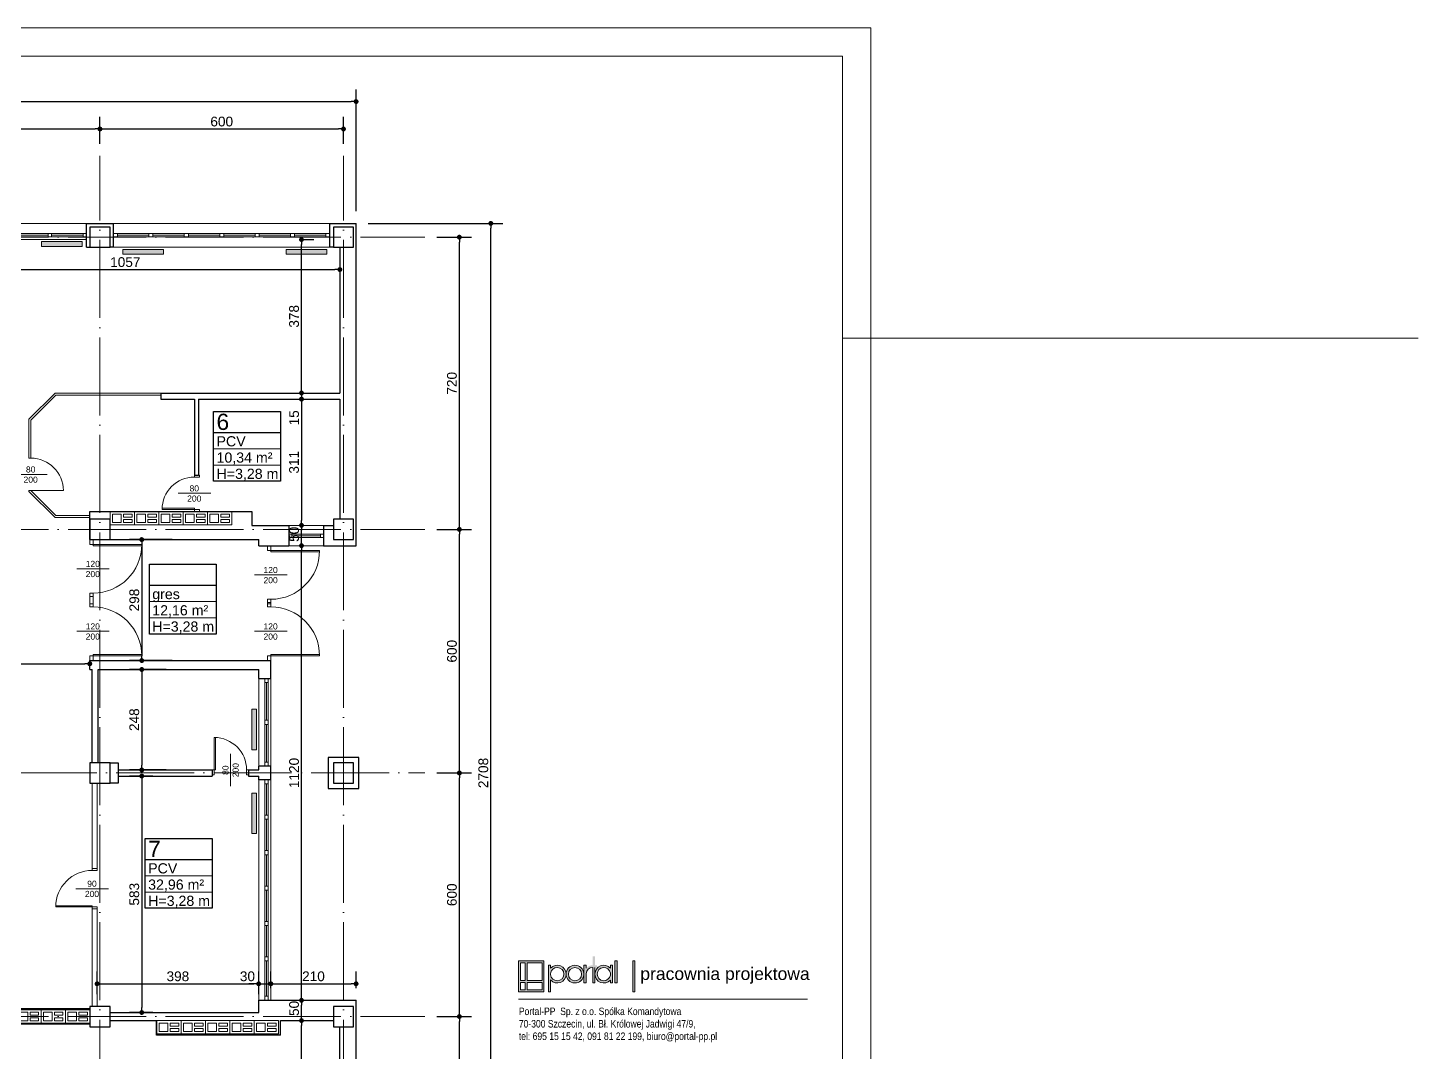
# Model space of a CAD drawing. Header units: millimetres. Extents: x 54 to 8480, y -22812 to 17434.
# Drawn here: x 4935 to 8360, y -12149 to -9626 of the extents above; entities that cross this region are included whole.
import ezdxf

# ---------------------------------------------------------------- set-up
doc = ezdxf.new("R2010")
doc.units = ezdxf.units.MM
doc.linetypes.add('ACAD_ISO04W100', pattern=[30, 24, -3, 0, -3])
doc.layers.add('grzejniki', color=104, linetype='Continuous')
doc.layers.add('TABELKI PO UWAGACH', color=5, linetype='Continuous')
for name, color, linetype, lineweight in [('osie', 132, 'ACAD_ISO04W100', 0), ('PLATFORMA', 7, 'Continuous', 0), ('STOLARKA', 97, 'Continuous', 0), ('tabelki', 151, 'Continuous', 0), ('wymiary', 150, 'Continuous', 0)]:
    doc.layers.add(name, color=color, linetype=linetype, lineweight=lineweight)
doc.styles.add('arial narrow', font='ARIALN.TTF', dxfattribs={"height": 15})
doc.styles.get("Standard").update_dxf_attribs({"font": 'arial.ttf'})
doc.dimstyles.new('ISO-25', dxfattribs={"dimtxt": 24, "dimasz": 12, "dimexe": 30, "dimexo": 30, "dimgap": 6, "dimtad": 1, "dimdec": 0, "dimtxsty": 'Standard', "dimblk": 'DOT', "dimcen": 2.5, "dimadec": 0, "dimazin": 0, "dimtfac": 1, "dimtdec": 0, "dimtmove": 0, "dimatfit": 3, "dimldrblk": 'DOT', "dimfxl": 1, "dimarcsym": 0})

# ---------------------------------------------------------------- blocks, each defined once
blk = doc.blocks.new('A$C13771EA7')
at = {"color": 132, "linetype": 'ACAD_ISO04W100', "lineweight": 0, "ltscale": 8}
for p, q in [((3511, -2874), (3511, 166)), ((4111, -2874), (4111, 166)), ((-169, -34), (4311, -34)), ((-169, -754), (4311, -754)), ((3311, -1354), (4311, -1354)), ((-169, -1954), (4311, -1954))]:
    blk.add_line(p, q, dxfattribs=at)
blk = doc.blocks.new('A$C662874F4')
at = {"layer": 'STOLARKA', "lineweight": 0}
for p, q in [((8.5, 9), (541.5, 9)), ((18.5, -20), (95.6668, -20)), ((105.6668, -20), (182.8334, -20)), ((192.8334, -20), (270, -20)), ((280, -20), (357.1666, -20)), ((367.1666, -20), (444.3332, -20)), ((454.3332, -20), (531.5, -20)), ((8.5, -50), (541.5, -50))]:
    blk.add_line(p, q, dxfattribs=at)
for points in [[(8.5, -24), (541.5, -24), (541.5, -16), (8.5, -16)], [(8.5, -24), (18.5, -24), (18.5, -16), (8.5, -16)], [(95.6668, -24), (105.6668, -24), (105.6668, -16), (95.6668, -16)], [(182.8334, -24), (192.8334, -24), (192.8334, -16), (182.8334, -16)], [(270, -24), (280, -24), (280, -16), (270, -16)], [(367.1666, -24), (357.1666, -24), (357.1666, -16), (367.1666, -16)], [(454.3332, -24), (444.3332, -24), (444.3332, -16), (454.3332, -16)], [(531.5, -24), (541.5, -24), (541.5, -16), (531.5, -16)]]:
    blk.add_lwpolyline(points, close=True, dxfattribs=at)
blk = doc.blocks.new('A$C2E9546C1')
at = {"layer": 'STOLARKA', "color": 7, "lineweight": 0}
for p, q in [((0, 0), (180, 0)), ((8, -29), (86, -29)), ((94, -29), (172, -29)), ((0, -40), (180, -40))]:
    blk.add_line(p, q, dxfattribs=at)
for points in [[(0, -33), (180, -33), (180, -25), (0, -25)], [(0, -33), (8, -33), (8, -25), (0, -25)], [(86, -33), (94, -33), (94, -25), (86, -25)], [(180, -33), (172, -33), (172, -25), (180, -25)]]:
    blk.add_lwpolyline(points, close=True, dxfattribs=at)
blk = doc.blocks.new('A$C20DA20AD')
at = {"layer": 'STOLARKA', "lineweight": 0}
blk.add_line((45, -40), (45, 40), dxfattribs=at)
for points in [[(5, 0), (8, 0), (8, 80), (5, 80)], [(0, -12), (5, -12), (5, 0), (0, 0)], [(85, -12), (90, -12), (90, 0), (85, 0)]]:
    blk.add_lwpolyline(points, close=True, dxfattribs=at)
blk.add_arc((5, 0), 80, 0, 90, dxfattribs=at)
at = {"layer": 'STOLARKA', "lineweight": 0, "insert": (25.4, -37.7), "char_height": 15, "width": 74.399, "attachment_point": 1, "rotation": 90}
blk.add_mtext('\\pxqc;80\\P200', dxfattribs=at)
blk = doc.blocks.new('A$C1D836454')
at = {"color": 82, "lineweight": 0}
for points in [[(0, -16.5), (60, -16.5), (60, 16.5), (0, 16.5)], [(6, -10.5), (27, -10.5), (27, 10.5), (6, 10.5)], [(33, 3), (54, 3), (54, 10.5), (33, 10.5)], [(33, -3), (54, -3), (54, -10.5), (33, -10.5)]]:
    blk.add_lwpolyline(points, close=True, dxfattribs=at)
blk = doc.blocks.new('_Dot')
at = {"color": 0, "linetype": 'ByBlock', "lineweight": -2}
blk.add_line((-0.5, 0), (-1, 0), dxfattribs=at)
at = {"color": 0, "linetype": 'ByBlock', "lineweight": 0, "const_width": 0.5}
blk.add_lwpolyline([(-0.25, 0, 1), (0.25, 0, 1)], format="xyb", close=True, dxfattribs=at)
blk = doc.blocks.new('*D202')
at = {"layer": 'Defpoints', "color": 0, "linetype": 'Continuous', "lineweight": 0}
for p in [(5112.6, -9874.8), (4632.6, -9941.3), (5112.6, -9941.3)]:
    blk.add_point(p, dxfattribs=at)
at = {"layer": 'wymiary', "color": 0, "linetype": 'Continuous', "lineweight": -2}
for p, q in [((4632.6, -9911.3), (4632.6, -9844.8)), ((5112.6, -9911.3), (5112.6, -9844.8)), ((4644.6, -9874.8), (5100.6, -9874.8))]:
    blk.add_line(p, q, dxfattribs=at)
at = {"layer": 'wymiary', "color": 0, "linetype": 'Continuous', "lineweight": -2, "xscale": 12, "yscale": 12, "zscale": 12, "rotation": 180}
blk.add_blockref('_Dot', (4632.6, -9874.8), dxfattribs=at)
at = {"layer": 'wymiary', "color": 0, "linetype": 'Continuous', "lineweight": -2, "xscale": 12, "yscale": 12, "zscale": 12}
blk.add_blockref('_Dot', (5112.6, -9874.8), dxfattribs=at)
at = {"layer": 'wymiary', "color": 0, "linetype": 'Continuous', "lineweight": 0, "insert": (4872.6, -9856.6), "char_height": 24, "attachment_point": 5}
blk.add_mtext('480', dxfattribs=at)
blk = doc.blocks.new('*D203')
at = {"layer": 'Defpoints', "color": 0, "linetype": 'Continuous', "lineweight": 0}
for p in [(5712.6, -9874.8), (5112.6, -9941.3), (5712.6, -9941.3)]:
    blk.add_point(p, dxfattribs=at)
at = {"layer": 'wymiary', "color": 0, "linetype": 'Continuous', "lineweight": -2}
for p, q in [((5112.6, -9911.3), (5112.6, -9844.8)), ((5712.6, -9911.3), (5712.6, -9844.8)), ((5124.6, -9874.8), (5700.6, -9874.8))]:
    blk.add_line(p, q, dxfattribs=at)
at = {"layer": 'wymiary', "color": 0, "linetype": 'Continuous', "lineweight": -2, "xscale": 12, "yscale": 12, "zscale": 12, "rotation": 180}
blk.add_blockref('_Dot', (5112.6, -9874.8), dxfattribs=at)
at = {"layer": 'wymiary', "color": 0, "linetype": 'Continuous', "lineweight": -2, "xscale": 12, "yscale": 12, "zscale": 12}
blk.add_blockref('_Dot', (5712.6, -9874.8), dxfattribs=at)
at = {"layer": 'wymiary', "color": 0, "linetype": 'Continuous', "lineweight": 0, "insert": (5412.6, -9856.6), "char_height": 24, "attachment_point": 5}
blk.add_mtext('600', dxfattribs=at)
blk = doc.blocks.new('*D182')
at = {"layer": 'Defpoints', "color": 0, "linetype": 'Continuous', "lineweight": 0}
for p in [(5912.6, -12061.3), (5998, -12061.3), (5912.6, -12781.3)]:
    blk.add_point(p, dxfattribs=at)
at = {"layer": 'wymiary', "color": 0, "linetype": 'Continuous', "lineweight": -2}
for p, q in [((5942.6, -12061.3), (6028, -12061.3)), ((5998, -12769.3), (5998, -12073.3)), ((5942.6, -12781.3), (6028, -12781.3))]:
    blk.add_line(p, q, dxfattribs=at)
at = {"layer": 'wymiary', "color": 0, "linetype": 'Continuous', "lineweight": -2, "xscale": 12, "yscale": 12, "zscale": 12}
for p, rotation in [((5998, -12061.3), 90), ((5998, -12781.3), 270)]:
    blk.add_blockref('_Dot', p, dxfattribs=dict(at, rotation=rotation))
at = {"layer": 'wymiary', "color": 0, "linetype": 'Continuous', "lineweight": 0, "insert": (5979.7, -12421.3), "char_height": 24, "attachment_point": 5, "rotation": 90}
blk.add_mtext('720', dxfattribs=at)
blk = doc.blocks.new('*D183')
at = {"layer": 'Defpoints', "color": 0, "linetype": 'Continuous', "lineweight": 0}
for p in [(5912.6, -11461.3), (5998, -11461.3), (5912.6, -12061.3)]:
    blk.add_point(p, dxfattribs=at)
at = {"layer": 'wymiary', "color": 0, "linetype": 'Continuous', "lineweight": -2}
for p, q in [((5942.6, -11461.3), (6028, -11461.3)), ((5998, -12049.3), (5998, -11473.3)), ((5942.6, -12061.3), (6028, -12061.3))]:
    blk.add_line(p, q, dxfattribs=at)
at = {"layer": 'wymiary', "color": 0, "linetype": 'Continuous', "lineweight": -2, "xscale": 12, "yscale": 12, "zscale": 12}
for p, rotation in [((5998, -11461.3), 90), ((5998, -12061.3), 270)]:
    blk.add_blockref('_Dot', p, dxfattribs=dict(at, rotation=rotation))
at = {"layer": 'wymiary', "color": 0, "linetype": 'Continuous', "lineweight": 0, "insert": (5979.7, -11761.3), "char_height": 24, "attachment_point": 5, "rotation": 90}
blk.add_mtext('600', dxfattribs=at)
blk = doc.blocks.new('*D184')
at = {"layer": 'Defpoints', "color": 0, "linetype": 'Continuous', "lineweight": 0}
for p in [(5912.6, -10861.3), (5998, -10861.3), (5912.6, -11461.3)]:
    blk.add_point(p, dxfattribs=at)
at = {"layer": 'wymiary', "color": 0, "linetype": 'Continuous', "lineweight": -2}
for p, q in [((5942.6, -10861.3), (6028, -10861.3)), ((5998, -11449.3), (5998, -10873.3)), ((5942.6, -11461.3), (6028, -11461.3))]:
    blk.add_line(p, q, dxfattribs=at)
at = {"layer": 'wymiary', "color": 0, "linetype": 'Continuous', "lineweight": -2, "xscale": 12, "yscale": 12, "zscale": 12}
for p, rotation in [((5998, -10861.3), 90), ((5998, -11461.3), 270)]:
    blk.add_blockref('_Dot', p, dxfattribs=dict(at, rotation=rotation))
at = {"layer": 'wymiary', "color": 0, "linetype": 'Continuous', "lineweight": 0, "insert": (5979.7, -11161.3), "char_height": 24, "attachment_point": 5, "rotation": 90}
blk.add_mtext('600', dxfattribs=at)
blk = doc.blocks.new('*D185')
at = {"layer": 'Defpoints', "color": 0, "linetype": 'Continuous', "lineweight": 0}
for p in [(5912.6, -10141.3), (5998, -10141.3), (5912.6, -10861.3)]:
    blk.add_point(p, dxfattribs=at)
at = {"layer": 'wymiary', "color": 0, "linetype": 'Continuous', "lineweight": -2}
for p, q in [((5942.6, -10141.3), (6028, -10141.3)), ((5998, -10849.3), (5998, -10153.3)), ((5942.6, -10861.3), (6028, -10861.3))]:
    blk.add_line(p, q, dxfattribs=at)
at = {"layer": 'wymiary', "color": 0, "linetype": 'Continuous', "lineweight": -2, "xscale": 12, "yscale": 12, "zscale": 12}
for p, rotation in [((5998, -10141.3), 90), ((5998, -10861.3), 270)]:
    blk.add_blockref('_Dot', p, dxfattribs=dict(at, rotation=rotation))
at = {"layer": 'wymiary', "color": 0, "linetype": 'Continuous', "lineweight": 0, "insert": (5979.7, -10501.3), "char_height": 24, "attachment_point": 5, "rotation": 90}
blk.add_mtext('720', dxfattribs=at)
blk = doc.blocks.new('*D194')
at = {"layer": 'Defpoints', "color": 0, "linetype": 'Continuous', "lineweight": 0}
for p in [(5743.6, -10107.3), (6075.4, -10107.3), (5743.6, -12815.3)]:
    blk.add_point(p, dxfattribs=at)
at = {"layer": 'wymiary', "color": 0, "linetype": 'Continuous', "lineweight": -2}
for p, q in [((5773.6, -10107.3), (6105.4, -10107.3)), ((6075.4, -12803.3), (6075.4, -10119.3)), ((5773.6, -12815.3), (6105.4, -12815.3))]:
    blk.add_line(p, q, dxfattribs=at)
at = {"layer": 'wymiary', "color": 0, "linetype": 'Continuous', "lineweight": -2, "xscale": 12, "yscale": 12, "zscale": 12}
for p, rotation in [((6075.4, -10107.3), 90), ((6075.4, -12815.3), 270)]:
    blk.add_blockref('_Dot', p, dxfattribs=dict(at, rotation=rotation))
at = {"layer": 'wymiary', "color": 0, "linetype": 'Continuous', "lineweight": 0, "insert": (6057.1, -11461.3), "char_height": 24, "attachment_point": 5, "rotation": 90}
blk.add_mtext('2708', dxfattribs=at)
blk = doc.blocks.new('*D195')
at = {"layer": 'Defpoints', "color": 0, "linetype": 'Continuous', "lineweight": 0}
for p in [(5743.6, -9807.2), (1601.6, -10107.3), (5743.6, -10107.3)]:
    blk.add_point(p, dxfattribs=at)
at = {"layer": 'wymiary', "color": 0, "linetype": 'Continuous', "lineweight": -2}
for p, q in [((1601.6, -10077.3), (1601.6, -9777.2)), ((5743.6, -10077.3), (5743.6, -9777.2)), ((1613.6, -9807.2), (5731.6, -9807.2))]:
    blk.add_line(p, q, dxfattribs=at)
at = {"layer": 'wymiary', "color": 0, "linetype": 'Continuous', "lineweight": -2, "xscale": 12, "yscale": 12, "zscale": 12, "rotation": 180}
blk.add_blockref('_Dot', (1601.6, -9807.2), dxfattribs=at)
at = {"layer": 'wymiary', "color": 0, "linetype": 'Continuous', "lineweight": -2, "xscale": 12, "yscale": 12, "zscale": 12}
blk.add_blockref('_Dot', (5743.6, -9807.2), dxfattribs=at)
at = {"layer": 'wymiary', "color": 0, "linetype": 'Continuous', "lineweight": 0, "insert": (3672.6, -9789.1), "char_height": 24, "attachment_point": 5}
blk.add_mtext('4142', dxfattribs=at)
blk = doc.blocks.new('*D246')
at = {"layer": 'Defpoints', "color": 0, "linetype": 'Continuous', "lineweight": 0}
for p in [(5583.6, -12071.3), (5609.1, -12071.3), (5583.6, -12775.3)]:
    blk.add_point(p, dxfattribs=at)
at = {"layer": 'wymiary', "color": 0, "linetype": 'Continuous', "lineweight": -2}
for p, q in [((5609.1, -12763.3), (5609.1, -12083.3)), ((5613.6, -12071.3), (5639.1, -12071.3)), ((5613.6, -12775.3), (5639.1, -12775.3))]:
    blk.add_line(p, q, dxfattribs=at)
at = {"layer": 'wymiary', "color": 0, "linetype": 'Continuous', "lineweight": -2, "xscale": 12, "yscale": 12, "zscale": 12}
for p, rotation in [((5609.1, -12071.3), 90), ((5609.1, -12775.3), 270)]:
    blk.add_blockref('_Dot', p, dxfattribs=dict(at, rotation=rotation))
at = {"layer": 'wymiary', "color": 0, "linetype": 'Continuous', "lineweight": 0, "insert": (5590.9, -12423.3), "char_height": 24, "attachment_point": 5, "rotation": 90}
blk.add_mtext('704', dxfattribs=at)
blk = doc.blocks.new('*D245')
at = {"layer": 'Defpoints', "color": 0, "linetype": 'Continuous', "lineweight": 0}
for p in [(5609.1, -12021.3), (5609.1, -12021.3), (5583.6, -12071.3)]:
    blk.add_point(p, dxfattribs=at)
at = {"layer": 'wymiary', "color": 0, "linetype": 'Continuous', "lineweight": -2}
for p, q in [((5609.1, -12059.3), (5609.1, -12033.3)), ((5613.6, -12071.3), (5639.1, -12071.3))]:
    blk.add_line(p, q, dxfattribs=at)
at = {"layer": 'wymiary', "color": 0, "linetype": 'Continuous', "lineweight": -2, "xscale": 12, "yscale": 12, "zscale": 12}
for p, rotation in [((5609.1, -12021.3), 90), ((5609.1, -12071.3), 270)]:
    blk.add_blockref('_Dot', p, dxfattribs=dict(at, rotation=rotation))
at = {"layer": 'wymiary', "color": 0, "linetype": 'Continuous', "lineweight": 0, "insert": (5590.9, -12041.3), "char_height": 24, "attachment_point": 5, "rotation": 90}
blk.add_mtext('50', dxfattribs=at)
blk = doc.blocks.new('*D247')
at = {"layer": 'Defpoints', "color": 0, "linetype": 'Continuous', "lineweight": 0}
for p in [(5609.1, -10901.3), (5609.1, -10901.3), (5609.1, -12021.3)]:
    blk.add_point(p, dxfattribs=at)
at = {"layer": 'wymiary', "color": 0, "linetype": 'Continuous', "lineweight": -2}
blk.add_line((5609.1, -12009.3), (5609.1, -10913.3), dxfattribs=at)
at = {"layer": 'wymiary', "color": 0, "linetype": 'Continuous', "lineweight": -2, "xscale": 12, "yscale": 12, "zscale": 12}
for p, rotation in [((5609.1, -10901.3), 90), ((5609.1, -12021.3), 270)]:
    blk.add_blockref('_Dot', p, dxfattribs=dict(at, rotation=rotation))
at = {"layer": 'wymiary', "color": 0, "linetype": 'Continuous', "lineweight": 0, "insert": (5590.9, -11461.3), "char_height": 24, "attachment_point": 5, "rotation": 90}
blk.add_mtext('1120', dxfattribs=at)
blk = doc.blocks.new('*D248')
at = {"layer": 'Defpoints', "color": 0, "linetype": 'Continuous', "lineweight": 0}
for p in [(5609.1, -10851.3), (5609.1, -10851.3), (5609.1, -10901.3)]:
    blk.add_point(p, dxfattribs=at)
at = {"layer": 'wymiary', "color": 0, "linetype": 'Continuous', "lineweight": -2}
blk.add_line((5609.1, -10889.3), (5609.1, -10863.3), dxfattribs=at)
at = {"layer": 'wymiary', "color": 0, "linetype": 'Continuous', "lineweight": -2, "xscale": 12, "yscale": 12, "zscale": 12}
for p, rotation in [((5609.1, -10851.3), 90), ((5609.1, -10901.3), 270)]:
    blk.add_blockref('_Dot', p, dxfattribs=dict(at, rotation=rotation))
at = {"layer": 'wymiary', "color": 0, "linetype": 'Continuous', "lineweight": 0, "insert": (5590.9, -10873.3), "char_height": 24, "attachment_point": 5, "rotation": 90}
blk.add_mtext('50', dxfattribs=at)
blk = doc.blocks.new('*D249')
at = {"layer": 'Defpoints', "color": 0, "linetype": 'Continuous', "lineweight": 0}
for p in [(5583.6, -10147.3), (5609.1, -10147.3), (5609.1, -10525.3)]:
    blk.add_point(p, dxfattribs=at)
at = {"layer": 'wymiary', "color": 0, "linetype": 'Continuous', "lineweight": -2}
for p, q in [((5609.1, -10513.3), (5609.1, -10159.3)), ((5613.6, -10147.3), (5639.1, -10147.3))]:
    blk.add_line(p, q, dxfattribs=at)
at = {"layer": 'wymiary', "color": 0, "linetype": 'Continuous', "lineweight": -2, "xscale": 12, "yscale": 12, "zscale": 12}
for p, rotation in [((5609.1, -10147.3), 90), ((5609.1, -10525.3), 270)]:
    blk.add_blockref('_Dot', p, dxfattribs=dict(at, rotation=rotation))
at = {"layer": 'wymiary', "color": 0, "linetype": 'Continuous', "lineweight": 0, "insert": (5590.8, -10336.3), "char_height": 24, "attachment_point": 5, "rotation": 90}
blk.add_mtext('378', dxfattribs=at)
blk = doc.blocks.new('*D377')
at = {"layer": 'Defpoints', "color": 0, "linetype": 'Continuous', "lineweight": 30}
for p in [(5703.6, -10166.3), (4646.6, -10221.1), (5703.6, -10221.1)]:
    blk.add_point(p, dxfattribs=at)
at = {"layer": 'wymiary', "color": 0, "linetype": 'Continuous', "lineweight": -2}
for p, q in [((5703.6, -10196.3), (5703.6, -10251.1)), ((4658.6, -10221.1), (5691.6, -10221.1))]:
    blk.add_line(p, q, dxfattribs=at)
at = {"layer": 'wymiary', "color": 0, "linetype": 'Continuous', "lineweight": -2, "xscale": 12, "yscale": 12, "zscale": 12, "rotation": 180}
blk.add_blockref('_Dot', (4646.6, -10221.1), dxfattribs=at)
at = {"layer": 'wymiary', "color": 0, "linetype": 'Continuous', "lineweight": -2, "xscale": 12, "yscale": 12, "zscale": 12}
blk.add_blockref('_Dot', (5703.6, -10221.1), dxfattribs=at)
at = {"layer": 'wymiary', "color": 0, "linetype": 'Continuous', "lineweight": 0, "insert": (5175.1, -10202.9), "char_height": 24, "attachment_point": 5}
blk.add_mtext('1057', dxfattribs=at)
blk = doc.blocks.new('*D636')
at = {"layer": 'Defpoints', "color": 0, "linetype": 'Continuous', "lineweight": 0}
for p in [(4017.6, -11192.3), (5087.6, -11192.3), (5087.6, -11192.3)]:
    blk.add_point(p, dxfattribs=at)
at = {"layer": 'wymiary', "color": 0, "linetype": 'Continuous', "lineweight": -2}
blk.add_line((4029.6, -11192.3), (5075.6, -11192.3), dxfattribs=at)
at = {"layer": 'wymiary', "color": 0, "linetype": 'Continuous', "lineweight": -2, "xscale": 12, "yscale": 12, "zscale": 12, "rotation": 180}
blk.add_blockref('_Dot', (4017.6, -11192.3), dxfattribs=at)
at = {"layer": 'wymiary', "color": 0, "linetype": 'Continuous', "lineweight": -2, "xscale": 12, "yscale": 12, "zscale": 12}
blk.add_blockref('_Dot', (5087.6, -11192.3), dxfattribs=at)
at = {"layer": 'wymiary', "color": 0, "linetype": 'Continuous', "lineweight": 0, "insert": (4552.6, -11174), "char_height": 24, "attachment_point": 5}
blk.add_mtext('1070', dxfattribs=at)
blk = doc.blocks.new('*D637')
at = {"layer": 'Defpoints', "color": 0, "linetype": 'Continuous', "lineweight": 0}
for p in [(5503.6, -11980.6), (5105.6, -12036.3), (5503.6, -12036.3)]:
    blk.add_point(p, dxfattribs=at)
at = {"layer": 'wymiary', "color": 0, "linetype": 'Continuous', "lineweight": -2}
for p, q in [((5105.6, -12006.3), (5105.6, -11950.6)), ((5503.6, -12006.3), (5503.6, -11950.6)), ((5117.6, -11980.6), (5491.6, -11980.6))]:
    blk.add_line(p, q, dxfattribs=at)
at = {"layer": 'wymiary', "color": 0, "linetype": 'Continuous', "lineweight": -2, "xscale": 12, "yscale": 12, "zscale": 12, "rotation": 180}
blk.add_blockref('_Dot', (5105.6, -11980.6), dxfattribs=at)
at = {"layer": 'wymiary', "color": 0, "linetype": 'Continuous', "lineweight": -2, "xscale": 12, "yscale": 12, "zscale": 12}
blk.add_blockref('_Dot', (5503.6, -11980.6), dxfattribs=at)
at = {"layer": 'wymiary', "color": 0, "linetype": 'Continuous', "lineweight": 0, "insert": (5304.6, -11962.3), "char_height": 24, "attachment_point": 5}
blk.add_mtext('398', dxfattribs=at)
blk = doc.blocks.new('*D638')
at = {"layer": 'Defpoints', "color": 0, "linetype": 'Continuous', "lineweight": 0}
for p in [(5533.6, -11980.6), (5533.6, -12021.3), (5503.6, -12036.3)]:
    blk.add_point(p, dxfattribs=at)
at = {"layer": 'wymiary', "color": 0, "linetype": 'Continuous', "lineweight": -2}
for p, q in [((5503.6, -12006.3), (5503.6, -11950.6)), ((5533.6, -11991.3), (5533.6, -11950.6)), ((5491.6, -11980.6), (5479.6, -11980.6)), ((5503.6, -11980.6), (5533.6, -11980.6)), ((5545.6, -11980.6), (5557.6, -11980.6))]:
    blk.add_line(p, q, dxfattribs=at)
at = {"layer": 'wymiary', "color": 0, "linetype": 'Continuous', "lineweight": -2, "xscale": 12, "yscale": 12, "zscale": 12}
blk.add_blockref('_Dot', (5503.6, -11980.6), dxfattribs=at)
at = {"layer": 'wymiary', "color": 0, "linetype": 'Continuous', "lineweight": -2, "xscale": 12, "yscale": 12, "zscale": 12, "rotation": 180}
blk.add_blockref('_Dot', (5533.6, -11980.6), dxfattribs=at)
at = {"layer": 'wymiary', "color": 0, "linetype": 'Continuous', "lineweight": 0, "insert": (5475.9, -11962.3), "char_height": 24, "attachment_point": 5}
blk.add_mtext('30', dxfattribs=at)
blk = doc.blocks.new('*D639')
at = {"layer": 'Defpoints', "color": 0, "linetype": 'Continuous', "lineweight": 0}
for p in [(5743.6, -11980.6), (5533.6, -12021.3), (5743.6, -12021.3)]:
    blk.add_point(p, dxfattribs=at)
at = {"layer": 'wymiary', "color": 0, "linetype": 'Continuous', "lineweight": -2}
for p, q in [((5533.6, -11991.3), (5533.6, -11950.6)), ((5743.6, -11991.3), (5743.6, -11950.6)), ((5545.6, -11980.6), (5731.6, -11980.6))]:
    blk.add_line(p, q, dxfattribs=at)
at = {"layer": 'wymiary', "color": 0, "linetype": 'Continuous', "lineweight": -2, "xscale": 12, "yscale": 12, "zscale": 12, "rotation": 180}
blk.add_blockref('_Dot', (5533.6, -11980.6), dxfattribs=at)
at = {"layer": 'wymiary', "color": 0, "linetype": 'Continuous', "lineweight": -2, "xscale": 12, "yscale": 12, "zscale": 12}
blk.add_blockref('_Dot', (5743.6, -11980.6), dxfattribs=at)
at = {"layer": 'wymiary', "color": 0, "linetype": 'Continuous', "lineweight": 0, "insert": (5638.6, -11962.3), "char_height": 24, "attachment_point": 5}
blk.add_mtext('210', dxfattribs=at)
blk = doc.blocks.new('*D640')
at = {"layer": 'Defpoints', "color": 0, "linetype": 'Continuous', "lineweight": 0}
for p in [(5609.1, -10525.3), (5609.1, -10540.3), (5609.1, -10540.3)]:
    blk.add_point(p, dxfattribs=at)
at = {"layer": 'wymiary', "color": 0, "linetype": 'Continuous', "lineweight": -2}
for p, q in [((5609.1, -10513.3), (5609.1, -10501.3)), ((5609.1, -10525.3), (5609.1, -10540.3)), ((5609.1, -10552.3), (5609.1, -10608.6))]:
    blk.add_line(p, q, dxfattribs=at)
at = {"layer": 'wymiary', "color": 0, "linetype": 'Continuous', "lineweight": -2, "xscale": 12, "yscale": 12, "zscale": 12}
for p, rotation in [((5609.1, -10525.3), 270), ((5609.1, -10540.3), 90)]:
    blk.add_blockref('_Dot', p, dxfattribs=dict(at, rotation=rotation))
at = {"layer": 'wymiary', "color": 0, "linetype": 'Continuous', "lineweight": 0, "insert": (5590.9, -10586.4), "char_height": 24, "attachment_point": 5, "rotation": 90}
blk.add_mtext('15', dxfattribs=at)
blk = doc.blocks.new('*D641')
at = {"layer": 'Defpoints', "color": 0, "linetype": 'Continuous', "lineweight": 0}
for p in [(5609.1, -10540.3), (5609.1, -10851.3), (5609.1, -10851.3)]:
    blk.add_point(p, dxfattribs=at)
at = {"layer": 'wymiary', "color": 0, "linetype": 'Continuous', "lineweight": -2}
blk.add_line((5609.1, -10552.3), (5609.1, -10839.3), dxfattribs=at)
at = {"layer": 'wymiary', "color": 0, "linetype": 'Continuous', "lineweight": -2, "xscale": 12, "yscale": 12, "zscale": 12}
for p, rotation in [((5609.1, -10540.3), 90), ((5609.1, -10851.3), 270)]:
    blk.add_blockref('_Dot', p, dxfattribs=dict(at, rotation=rotation))
at = {"layer": 'wymiary', "color": 0, "linetype": 'Continuous', "lineweight": 0, "insert": (5590.8, -10695.8), "char_height": 24, "attachment_point": 5, "rotation": 90}
blk.add_mtext('311', dxfattribs=at)
blk = doc.blocks.new('A$C508466D2')
at = {"layer": 'grzejniki', "linetype": 'Continuous', "lineweight": 0}
blk.add_hatch(color=256, dxfattribs=at).paths.add_polyline_path([(-50, -12), (50, -12), (50, 0), (-50, 0)])
blk.add_lwpolyline([(-50, -12), (50, -12), (50, 0), (-50, 0)], close=True, dxfattribs=at)
blk = doc.blocks.new('*D791')
at = {"layer": 'Defpoints', "color": 0, "linetype": 'Continuous', "lineweight": 0}
for p in [(5320.6, -10886.3), (5215.6, -11184.3), (5320.6, -11184.3)]:
    blk.add_point(p, dxfattribs=at)
at = {"layer": 'wymiary', "color": 0, "linetype": 'Continuous', "lineweight": -2}
for p, q in [((5290.6, -10886.3), (5185.6, -10886.3)), ((5215.6, -10898.3), (5215.6, -11172.3)), ((5290.6, -11184.3), (5185.6, -11184.3))]:
    blk.add_line(p, q, dxfattribs=at)
at = {"layer": 'wymiary', "color": 0, "linetype": 'Continuous', "lineweight": -2, "xscale": 12, "yscale": 12, "zscale": 12}
for p, rotation in [((5215.6, -10886.3), 90), ((5215.6, -11184.3), 270)]:
    blk.add_blockref('_Dot', p, dxfattribs=dict(at, rotation=rotation))
at = {"layer": 'wymiary', "color": 0, "linetype": 'Continuous', "lineweight": 0, "insert": (5197.3, -11035.3), "char_height": 24, "attachment_point": 5, "rotation": 90}
blk.add_mtext('298', dxfattribs=at)
blk = doc.blocks.new('*D792')
at = {"layer": 'Defpoints', "color": 0, "linetype": 'Continuous', "lineweight": 0}
for p in [(5306.1, -11206.3), (5215.6, -11453.8), (5306.1, -11453.8)]:
    blk.add_point(p, dxfattribs=at)
at = {"layer": 'wymiary', "color": 0, "linetype": 'Continuous', "lineweight": -2}
for p, q in [((5276.1, -11206.3), (5185.6, -11206.3)), ((5215.6, -11218.3), (5215.6, -11441.8)), ((5276.1, -11453.8), (5185.6, -11453.8))]:
    blk.add_line(p, q, dxfattribs=at)
at = {"layer": 'wymiary', "color": 0, "linetype": 'Continuous', "lineweight": -2, "xscale": 12, "yscale": 12, "zscale": 12}
for p, rotation in [((5215.6, -11206.3), 90), ((5215.6, -11453.8), 270)]:
    blk.add_blockref('_Dot', p, dxfattribs=dict(at, rotation=rotation))
at = {"layer": 'wymiary', "color": 0, "linetype": 'Continuous', "lineweight": 0, "insert": (5197.3, -11330), "char_height": 24, "attachment_point": 5, "rotation": 90}
blk.add_mtext('248', dxfattribs=at)
blk = doc.blocks.new('*D793')
at = {"layer": 'Defpoints', "color": 0, "linetype": 'Continuous', "lineweight": 0}
for p in [(5273.2, -11468.8), (5215.6, -12051.3), (5273.2, -12051.3)]:
    blk.add_point(p, dxfattribs=at)
at = {"layer": 'wymiary', "color": 0, "linetype": 'Continuous', "lineweight": -2}
for p, q in [((5243.2, -11468.8), (5185.6, -11468.8)), ((5215.6, -11480.8), (5215.6, -12039.3)), ((5243.2, -12051.3), (5185.6, -12051.3))]:
    blk.add_line(p, q, dxfattribs=at)
at = {"layer": 'wymiary', "color": 0, "linetype": 'Continuous', "lineweight": -2, "xscale": 12, "yscale": 12, "zscale": 12}
for p, rotation in [((5215.6, -11468.8), 90), ((5215.6, -12051.3), 270)]:
    blk.add_blockref('_Dot', p, dxfattribs=dict(at, rotation=rotation))
at = {"layer": 'wymiary', "color": 0, "linetype": 'Continuous', "lineweight": 0, "insert": (5197.3, -11760), "char_height": 24, "attachment_point": 5, "rotation": 90}
blk.add_mtext('583', dxfattribs=at)

msp = doc.modelspace()

# ---------------------------------------------------------------- hatches: boundary and pattern name
at = {"layer": 'tabelki', "linetype": 'Continuous', "lineweight": 0}
h = msp.add_hatch(color=7, dxfattribs=at)
h.paths.add_polyline_path([(6206.4, -11924.1), (6143.7, -11924.1), (6143.7, -12000.4), (6206.4, -12000.4)])
h.paths.add_polyline_path([(6201.6, -11977.3), (6201.6, -11995.6), (6165.3, -11995.6), (6165.3, -11977.3)], flags=16)
h.paths.add_polyline_path([(6165.3, -11972.4), (6165.3, -11928.9), (6201.6, -11928.9), (6201.6, -11972.4)], flags=16)
h.paths.add_polyline_path([(6160.5, -11977.3), (6160.5, -11995.6), (6148.5, -11995.6), (6148.5, -11977.3)], flags=16)
h.paths.add_polyline_path([(6160.5, -11972.4), (6148.5, -11972.4), (6148.5, -11928.9), (6160.5, -11928.9)], flags=16)
h.paths.add_polyline_path([(6222.8, -11971.2, 2.649257), (6222.8, -11942.4), (6222.8, -11935), (6217.3, -11935), (6217.3, -12000.4), (6222.8, -12000.4)])
h.paths.add_polyline_path([(6222.8, -11957.9, 28.870743), (6222.8, -11955.7)], flags=16)
h.paths.add_polyline_path([(6304.6, -11958.4), (6304.6, -11955.2, 27.081887)])
h.paths.add_polyline_path([(6266.5, -11956.8, -1), (6299.2, -11956.8, -1)], flags=16)
h.paths.add_polyline_path([(6326.4, -11940.5), (6326.4, -11978.6), (6331.8, -11978.6), (6331.8, -11940.5), (6337.3, -11940.5), (6337.3, -11935), (6331.8, -11935), (6331.8, -11913.2), (6326.4, -11913.2), (6326.4, -11935, 0.215507), (6310, -11942.4), (6310, -11935), (6304.6, -11935), (6304.6, -11978.6), (6310, -11978.6), (6310, -11955.3, -0.388248)])
h.paths.add_polyline_path([(6370, -11971.4), (6370, -11978.6), (6375.5, -11978.6), (6375.5, -11935), (6370, -11935), (6370, -11942.2, 2.599688)])
h.paths.add_polyline_path([(6370, -11954.5), (6370, -11959.1, -13.959982)], flags=16)
h.paths.add_polyline_path([(6386.4, -11924.1), (6380.9, -11924.1), (6380.9, -11978.6), (6386.4, -11978.6)])
h.paths.add_polyline_path([(6429.9, -11924.1), (6425.1, -11924.1), (6425.1, -12000.4), (6429.9, -12000.4)])

# ---------------------------------------------------------------- linework, layer by layer
at = {"color": 7, "lineweight": 30}
for p, q in [((5079.1, -10166.3), (5079.1, -10107.3)), ((5146.1, -10166.3), (5146.1, -10107.3)), ((5679.1, -10166.3), (5679.1, -10107.3)), ((5079.1, -10166.3), (5087.6, -10166.3)), ((5146.1, -10166.3), (5137.6, -10166.3)), ((5687.6, -10166.3), (5679.1, -10166.3)), ((5703.6, -10166.3), (5703.6, -10525.3)), ((5262.6, -10525.3), (5262.6, -10540.3)), ((5345.6, -10540.3), (5345.6, -10727.3)), ((5355.6, -10540.3), (5355.6, -10727.3)), ((5703.6, -10540.3), (5703.6, -10836.3)), ((5087.6, -10886.3), (5087.6, -10817.3)), ((5577.6, -10851.3), (5577.6, -10901.3)), ((5663.6, -10851.3), (5663.6, -10901.3)), ((5503.6, -10901.3), (5577.6, -10901.3)), ((5663.6, -10901.3), (5743.6, -10901.3)), ((5087.6, -11206.3), (5087.6, -11184.3)), ((5503.6, -11228.6), (5533.6, -11228.6)), ((5157.6, -11453.8), (5388.9, -11453.8)), ((5157.6, -11468.8), (5388.9, -11468.8)), ((5478.9, -11453.8), (5503.6, -11453.8)), ((5478.9, -11468.8), (5503.6, -11468.8)), ((5533.6, -11444.3), (5503.6, -11444.3)), ((5533.6, -11478.3), (5503.6, -11478.3)), ((5503.6, -12021.3), (5743.6, -12021.3)), ((5503.6, -12051.3), (5503.6, -12021.3)), ((5703.6, -12756.3), (5703.6, -12086.3))]:
    msp.add_line(p, q, dxfattribs=at)
at = {"lineweight": 30}
for p, q in [((5079.1, -10107.3), (5146.1, -10107.3)), ((5679.1, -10107.3), (5743.6, -10107.3)), ((5743.6, -10901.3), (5743.6, -10107.3)), ((5262.6, -10525.3), (5703.6, -10525.3)), ((5262.6, -10540.3), (5345.6, -10540.3)), ((5355.6, -10540.3), (5703.6, -10540.3)), ((5345.6, -10727.3), (5355.6, -10727.3)), ((5087.6, -10817.3), (5486.6, -10817.3)), ((5486.6, -10817.3), (5486.6, -10851.3)), ((5486.6, -10851.3), (5577.6, -10851.3)), ((5663.6, -10851.3), (5687.6, -10851.3)), ((5137.6, -10886.3), (5503.6, -10886.3)), ((5503.6, -10901.3), (5503.6, -10886.3)), ((5087.6, -11184.3), (5533.6, -11184.3)), ((5533.6, -11228.6), (5533.6, -11184.3)), ((5087.6, -11206.3), (5093.6, -11206.3)), ((5093.6, -11436.3), (5093.6, -11206.3)), ((5108.6, -11206.3), (5503.6, -11206.3)), ((5108.6, -11436.3), (5108.6, -11206.3)), ((5503.6, -11228.6), (5503.6, -11206.3)), ((5388.9, -11453.8), (5388.9, -11468.8)), ((5478.9, -11453.8), (5478.9, -11468.8)), ((5503.6, -11453.8), (5503.6, -11444.3)), ((5503.6, -11478.3), (5503.6, -11468.8)), ((5533.6, -11478.3), (5533.6, -11444.3)), ((5743.6, -12815.3), (5743.6, -12021.3)), ((5087.6, -12042.3), (4834.6, -12042.3)), ((5137.6, -12051.3), (5503.6, -12051.3)), ((5087.6, -12080.3), (4880.1, -12080.3)), ((5137.6, -12071.3), (5251.6, -12071.3)), ((5251.6, -12107.3), (5251.6, -12071.3)), ((5557.6, -12107.3), (5557.6, -12071.3)), ((5557.6, -12071.3), (5687.6, -12071.3)), ((5557.6, -12107.3), (5251.6, -12107.3))]:
    msp.add_line(p, q, dxfattribs=at)
at = {"color": 7, "lineweight": 0}
for p, q in [((5093.6, -11696.3), (5093.6, -11486.3)), ((5105.6, -11696.3), (5105.6, -11486.3)), ((5093.6, -12036.3), (5093.6, -11796.3)), ((5105.6, -11796.3), (5105.6, -12036.3))]:
    msp.add_line(p, q, dxfattribs=at)
at = {"lineweight": 30}
for points in [[(5087.6, -10166.3), (5137.6, -10166.3), (5137.6, -10116.3), (5087.6, -10116.3)], [(5687.6, -10166.3), (5737.6, -10166.3), (5737.6, -10116.3), (5687.6, -10116.3)], [(5087.6, -10886.3), (5137.6, -10886.3), (5137.6, -10836.3), (5087.6, -10836.3)], [(5687.6, -10886.3), (5737.6, -10886.3), (5737.6, -10836.3), (5687.6, -10836.3)], [(5087.6, -11486.3), (5137.6, -11486.3), (5137.6, -11436.3), (5087.6, -11436.3)], [(5674.6, -11499.3), (5750.6, -11499.3), (5750.6, -11423.3), (5674.6, -11423.3)], [(5687.6, -11486.3), (5737.6, -11486.3), (5737.6, -11436.3), (5687.6, -11436.3)], [(5087.6, -12086.3), (5137.6, -12086.3), (5137.6, -12036.3), (5087.6, -12036.3)], [(5687.6, -12086.3), (5737.6, -12086.3), (5737.6, -12036.3), (5687.6, -12036.3)]]:
    msp.add_lwpolyline(points, close=True, dxfattribs=at)
at = {"color": 7, "lineweight": 30}
msp.add_lwpolyline([(5137.6, -11436.3), (5157.6, -11436.3), (5157.6, -11486.3), (5137.6, -11486.3)], dxfattribs=at)
at = {"layer": 'PLATFORMA', "color": 7, "lineweight": 0}
msp.add_line((6941.6, -10390.5), (8359.8, -10390.5), dxfattribs=at)
for points in [[(917.8, -13360.5), (7011.6, -13360.5), (7011.6, -9625.5), (917.8, -9625.5)], [(1301.6, -13290.5), (6941.6, -13290.5), (6941.6, -9695.5), (1301.6, -9695.5)]]:
    msp.add_lwpolyline(points, close=True, dxfattribs=at)
at = {"layer": 'STOLARKA', "lineweight": 0}
for p, q in [((4666.1, -10107.3), (5079.1, -10107.3)), ((5002.1, -10525.3), (4937.6, -10589.8)), ((5004.2, -10530.3), (4942.6, -10591.8)), ((5262.6, -10525.3), (5002.1, -10525.3)), ((5262.6, -10530.3), (5004.2, -10530.3)), ((4937.6, -10589.8), (4937.6, -10685.7)), ((4942.6, -10591.8), (4942.6, -10685.7)), ((4942.6, -10685.7), (4937.6, -10685.7)), ((4982.6, -10725.7), (4902.6, -10725.7)), ((4942.6, -10765.7), (4937.6, -10765.7)), ((4937.6, -10765.7), (4937.6, -10767.8)), ((5002.1, -10832.3), (4937.6, -10767.8)), ((5004.2, -10827.3), (4942.6, -10765.7)), ((4942.6, -10765.7), (5022.6, -10765.7)), ((5385.6, -10772.3), (5305.6, -10772.3)), ((5087.6, -10832.3), (5002.1, -10832.3)), ((5087.6, -10827.3), (5004.2, -10827.3)), ((5577.6, -10851.3), (5663.6, -10851.3)), ((5585.6, -10877.3), (5655.6, -10877.3)), ((5577.6, -10901.3), (5663.6, -10901.3)), ((5055.6, -10958.3), (5135.6, -10958.3)), ((5493.6, -10973.3), (5573.6, -10973.3)), ((5055.6, -11112.3), (5135.6, -11112.3)), ((5493.6, -11112.3), (5573.6, -11112.3)), ((5503.6, -11228.6), (5503.6, -11444.3)), ((5533.6, -11228.6), (5533.6, -11444.3)), ((5522.6, -11238.6), (5522.6, -11331.5)), ((5522.6, -11341.5), (5522.6, -11434.3)), ((5503.6, -12021.3), (5503.6, -11478.3)), ((5522.6, -11565.4), (5522.6, -11488.3)), ((5533.6, -12021.3), (5533.6, -11478.3)), ((5522.6, -11652.6), (5522.6, -11575.4)), ((5522.6, -11739.8), (5522.6, -11662.6)), ((5133.6, -11746.3), (5053.6, -11746.3)), ((5522.6, -11826.9), (5522.6, -11749.8)), ((5522.6, -11914.1), (5522.6, -11836.9)), ((5522.6, -12011.3), (5522.6, -11924.1))]:
    msp.add_line(p, q, dxfattribs=at)
for points in [[(5357.6, -10732.3), (5357.6, -10727.3), (5345.6, -10727.3), (5345.6, -10732.3)], [(5345.6, -10812.3), (5345.6, -10809.3), (5265.6, -10809.3), (5265.6, -10812.3)], [(5357.6, -10817.3), (5357.6, -10812.3), (5345.6, -10812.3), (5345.6, -10817.3)], [(5095.6, -10886.3), (5095.6, -10898.3), (5087.6, -10898.3), (5087.6, -10886.3)], [(5577.6, -10881.3), (5663.6, -10881.3), (5663.6, -10873.3), (5577.6, -10873.3)], [(5577.6, -10881.3), (5585.6, -10881.3), (5585.6, -10873.3), (5577.6, -10873.3)], [(5655.6, -10881.3), (5663.6, -10881.3), (5663.6, -10873.3), (5655.6, -10873.3)], [(5095.6, -10898.3), (5095.6, -10901.3), (5215.6, -10901.3), (5215.6, -10898.3)], [(5533.6, -10901.3), (5533.6, -10913.3), (5525.6, -10913.3), (5525.6, -10901.3)], [(5533.6, -10913.3), (5533.6, -10916.3), (5653.6, -10916.3), (5653.6, -10913.3)], [(5095.6, -11026.3), (5095.6, -11018.3), (5087.6, -11018.3), (5087.6, -11026.3)], [(5087.6, -11052.3), (5087.6, -11018.3), (5095.6, -11018.3), (5095.6, -11052.3)], [(5095.6, -11052.3), (5095.6, -11044.3), (5087.6, -11044.3), (5087.6, -11052.3)], [(5533.6, -11041.3), (5533.6, -11033.3), (5525.6, -11033.3), (5525.6, -11041.3)], [(5525.6, -11033.3), (5533.6, -11033.3), (5533.6, -11052.3), (5525.6, -11052.3)], [(5533.6, -11052.3), (5533.6, -11044.3), (5525.6, -11044.3), (5525.6, -11052.3)], [(5095.6, -11184.3), (5095.6, -11172.3), (5087.6, -11172.3), (5087.6, -11184.3)], [(5095.6, -11172.3), (5095.6, -11169.3), (5215.6, -11169.3), (5215.6, -11172.3)], [(5533.6, -11184.3), (5533.6, -11172.3), (5525.6, -11172.3), (5525.6, -11184.3)], [(5533.6, -11172.3), (5533.6, -11169.3), (5653.6, -11169.3), (5653.6, -11172.3)], [(5518.6, -11228.6), (5518.6, -11444.3), (5526.6, -11444.3), (5526.6, -11228.6)], [(5518.6, -11238.6), (5518.6, -11228.6), (5526.6, -11228.6), (5526.6, -11238.6)], [(5518.6, -11341.5), (5518.6, -11331.5), (5526.6, -11331.5), (5526.6, -11341.5)], [(5518.6, -11434.3), (5518.6, -11444.3), (5526.6, -11444.3), (5526.6, -11434.3)], [(5518.6, -12021.3), (5518.6, -11478.3), (5526.6, -11478.3), (5526.6, -12021.3)], [(5518.6, -11488.3), (5518.6, -11478.3), (5526.6, -11478.3), (5526.6, -11488.3)], [(5518.6, -11565.4), (5518.6, -11575.4), (5526.6, -11575.4), (5526.6, -11565.4)], [(5518.6, -11652.6), (5518.6, -11662.6), (5526.6, -11662.6), (5526.6, -11652.6)], [(5105.6, -11701.3), (5105.6, -11696.3), (5093.6, -11696.3), (5093.6, -11701.3)], [(5518.6, -11749.8), (5518.6, -11739.8), (5526.6, -11739.8), (5526.6, -11749.8)], [(5093.6, -11791.3), (5093.6, -11788.3), (5003.6, -11788.3), (5003.6, -11791.3)], [(5105.6, -11796.3), (5105.6, -11791.3), (5093.6, -11791.3), (5093.6, -11796.3)], [(5518.6, -11836.9), (5518.6, -11826.9), (5526.6, -11826.9), (5526.6, -11836.9)], [(5518.6, -11924.1), (5518.6, -11914.1), (5526.6, -11914.1), (5526.6, -11924.1)], [(5518.6, -12021.3), (5518.6, -12011.3), (5526.6, -12011.3), (5526.6, -12021.3)]]:
    msp.add_lwpolyline(points, close=True, dxfattribs=at)
for centre, radius, start, end in [((4942.6, -10765.7), 80, 0, 90), ((5345.6, -10812.3), 80, 90, 180), ((5095.6, -10898.3), 120, 270, 0), ((5533.6, -10913.3), 120, 270, 0), ((5095.6, -11172.3), 120, 0, 90), ((5533.6, -11172.3), 120, 0, 90), ((5093.6, -11791.3), 90, 90, 180)]:
    msp.add_arc(centre, radius, start, end, dxfattribs=at)
at = {"layer": 'tabelki', "color": 7, "lineweight": 0}
for p, q in [((6326.4, -11940.5), (6326.4, -11978.6)), ((6331.8, -11978.6), (6331.8, -11940.5)), ((6331.8, -11978.6), (6326.4, -11978.6))]:
    msp.add_line(p, q, dxfattribs=at)
at = {"layer": 'tabelki', "color": 7, "linetype": 'Continuous', "lineweight": 0}
msp.add_line((6143.7, -12018.1), (6855.7, -12018.1), dxfattribs=at)
at = {"layer": 'tabelki', "color": 7, "lineweight": 0}
for points in [[(6143.7, -11924.1), (6206.4, -11924.1), (6206.4, -12000.4), (6143.7, -12000.4)], [(6148.4, -11929.1), (6160.4, -11929.1), (6160.4, -11972.6), (6148.4, -11972.6)], [(6165.3, -11928.9), (6201.6, -11928.9), (6201.6, -11972.4), (6165.3, -11972.4)], [(6380.9, -11924.1), (6386.4, -11924.1), (6386.4, -11978.6), (6380.9, -11978.6)], [(6148.4, -11977.4), (6160.4, -11977.4), (6160.4, -11995.8), (6148.4, -11995.8)], [(6165.3, -11977.3), (6201.6, -11977.3), (6201.6, -11995.6), (6165.3, -11995.6)]]:
    msp.add_lwpolyline(points, close=True, dxfattribs=at)
for points in [[(6222.8, -11971.2), (6222.8, -12000.4), (6217.3, -12000.4), (6217.3, -11935), (6222.8, -11935), (6222.8, -11942.4)], [(6310, -11955.3), (6310, -11978.6), (6304.6, -11978.6), (6304.6, -11935), (6310, -11935), (6310, -11942.4)], [(6370, -11942.2), (6370, -11935), (6375.5, -11935), (6375.5, -11978.6), (6370, -11978.6), (6370, -11971.4)], [(6222.8, -11955.7), (6222.8, -11957.9)], [(6370, -11959.1), (6370, -11954.5)]]:
    msp.add_lwpolyline(points, dxfattribs=at)
at = {"layer": 'tabelki', "color": 7, "linetype": 'Continuous', "lineweight": 0}
msp.add_lwpolyline([(6425.1, -11924.1), (6429.9, -11924.1), (6429.9, -12000.4), (6425.1, -12000.4)], close=True, dxfattribs=at)
at = {"layer": 'tabelki', "color": 7, "lineweight": 0}
msp.add_circle((6282.8, -11956.8), 16.3, dxfattribs=at)
for centre, radius, start, end in [((6239.1, -11956.8), 21.8, 221.3595, 138.6405), ((6239.1, -11956.8), 16.3, 183.9675, 176.0325), ((6282.8, -11956.8), 21.8, 4.2294, 355.7706), ((6326.3, -11956.8), 16.3, 89.6988, 174.5731), ((6353.8, -11956.8), 21.8, 42.0796, 317.9204), ((6353.8, -11956.8), 16.3, 8.1946, 351.8054)]:
    msp.add_arc(centre, radius, start, end, dxfattribs=at)
at = {"layer": 'TABELKI PO UWAGACH', "color": 30, "linetype": 'Continuous', "lineweight": 30}
for p, q in [((5392.6, -10622.7), (5557.5, -10622.7)), ((5234.3, -10999), (5399.2, -10999)), ((5224.2, -11674.7), (5389.1, -11674.7))]:
    msp.add_line(p, q, dxfattribs=at)
at = {"layer": 'TABELKI PO UWAGACH', "color": 30, "linetype": 'Continuous', "lineweight": 0}
for p, q in [((5392.6, -10662.7), (5557.5, -10662.7)), ((5392.6, -10702.7), (5557.5, -10702.7)), ((5234.3, -11039), (5399.2, -11039)), ((5234.3, -11079), (5399.2, -11079)), ((5224.2, -11714.7), (5389.1, -11714.7)), ((5224.2, -11754.7), (5389.1, -11754.7))]:
    msp.add_line(p, q, dxfattribs=at)
at = {"layer": 'TABELKI PO UWAGACH', "color": 30, "linetype": 'Continuous', "lineweight": 30}
for points in [[(5392.6, -10570.4), (5557.5, -10570.4), (5557.5, -10742.7), (5392.6, -10742.7)], [(5234.3, -10946.7), (5399.2, -10946.7), (5399.2, -11119), (5234.3, -11119)], [(5224.2, -11622.4), (5389.1, -11622.4), (5389.1, -11794.7), (5224.2, -11794.7)]]:
    msp.add_lwpolyline(points, close=True, dxfattribs=at)

# ---------------------------------------------------------------- block references
at = {"color": 7, "lineweight": 30}
for name, p in [('A$C2E9546C1', (4899.1, -10107.3)), ('A$C662874F4', (5137.6, -10116.3)), ('A$C1D836454', (5137.6, -10833.8)), ('A$C1D836454', (5197.6, -10833.8)), ('A$C1D836454', (5257.6, -10833.8)), ('A$C1D836454', (5317.6, -10833.8)), ('A$C1D836454', (5377.6, -10833.8)), ('A$C1D836454', (4907.6, -12061.3)), ('A$C1D836454', (4967.6, -12061.3)), ('A$C1D836454', (5027.6, -12061.3)), ('A$C1D836454', (5252.6, -12087.8)), ('A$C1D836454', (5312.6, -12087.8)), ('A$C1D836454', (5372.6, -12087.8)), ('A$C1D836454', (5432.6, -12087.8)), ('A$C1D836454', (5492.6, -12087.8))]:
    msp.add_blockref(name, p, dxfattribs=at)
at = {"layer": 'grzejniki', "linetype": 'Continuous', "lineweight": 0}
for p in [(5018.9, -10152.3), (5218.8, -10171.4), (5621.7, -10171.4)]:
    msp.add_blockref('A$C508466D2', p, dxfattribs=at)
at = {"layer": 'grzejniki', "linetype": 'Continuous', "lineweight": 0, "rotation": 90}
for p in [(5486.6, -11354), (5486.6, -11560.6)]:
    msp.add_blockref('A$C508466D2', p, dxfattribs=at)
at = {"layer": 'osie', "lineweight": 30}
msp.add_blockref('A$C13771EA7', (1601.6, -10107.3), dxfattribs=at)
at = {"layer": 'STOLARKA', "lineweight": 30}
msp.add_blockref('A$C20DA20AD', (5388.9, -11453.8), dxfattribs=at)

# ---------------------------------------------------------------- texts
at = {"layer": 'STOLARKA', "lineweight": 0, "char_height": 15, "width": 74.399, "attachment_point": 1}
for s, insert in [('\\pxqc;80\\P200', (4904.8, -10706.1)), ('\\pxqc;80\\P200', (5307.8, -10752.7)), ('\\pxqc;120\\P200', (5057.8, -10938.7)), ('\\pxqc;120\\P200', (5495.8, -10953.7)), ('\\pxqc;120\\P200', (5057.8, -11092.7)), ('\\pxqc;120\\P200', (5495.8, -11092.7)), ('\\pxqc;90\\P200', (5055.8, -11726.7))]:
    msp.add_mtext(s, dxfattribs=dict(at, insert=insert))
at = {"layer": 'tabelki', "color": 5, "linetype": 'Continuous', "lineweight": 0, "attachment_point": 1}
for s, insert, char_height, width in [('\\pxql;6', (5399.8, -10576.2), 40, 47.056), ('\\pxql;PCV', (5399.8, -10631.7), 25, 194.396), ('\\pxql;10,34 m²', (5399.8, -10671.7), 25, 160.906), ('\\pxql;H=3,28 m', (5399.8, -10711.7), 25, 182.523), ('\\pxql;gres', (5241.5, -11008), 25, 194.396), ('\\pxql;12,16 m²', (5241.5, -11048), 25, 160.906), ('\\pxql;H=3,28 m', (5241.5, -11088), 25, 182.523), ('\\pxql;7', (5231.4, -11628.2), 40, 47.056), ('\\pxql;PCV', (5231.4, -11683.7), 25, 194.396), ('\\pxql;32,96 m²', (5231.4, -11723.7), 25, 160.906), ('\\pxql;H=3,28 m', (5231.4, -11763.7), 25, 182.523)]:
    msp.add_mtext(s, dxfattribs=dict(at, insert=insert, char_height=char_height, width=width))
at = {"layer": 'tabelki', "color": 7, "lineweight": 0, "ltscale": 100, "insert": (6652.3, -11960.4), "char_height": 11.464, "width": 583.319, "attachment_point": 5}
msp.add_mtext('{\\fArial|b0|i0|c238|p34;\\H2.694x;\\Q0;\\W1;pracownia projektowa}', dxfattribs=at)
at = {"layer": 'tabelki', "color": 7, "lineweight": 0, "ltscale": 100, "insert": (6144.5, -12039.3), "char_height": 18.381, "width": 743.265, "attachment_point": 1, "style": 'arial narrow'}
msp.add_mtext('Portal-PP  Sp. z o.o. Spółka Komandytowa \\P70-300 Szczecin, ul. Bł. Królowej Jadwigi 47/9, \\Ptel: 695 15 15 42, 091 81 22 199, biuro@portal-pp.pl', dxfattribs=at)

# ---------------------------------------------------------------- dimensions: what is measured, and where the dimension line sits
at = {"layer": 'wymiary', "linetype": 'Continuous', "lineweight": 0}
for base, p1, p2, picture, middle in [((5743.6, -9807.2), (1601.6, -10107.3), (5743.6, -10107.3), '*D195', (3672.6, -9789.1)), ((5087.6, -11192.3), (4017.6, -11192.3), (5087.6, -11192.3), '*D636', (4552.6, -11174)), ((5503.6, -11980.6), (5105.6, -12036.3), (5503.6, -12036.3), '*D637', (5304.6, -11962.3))]:
    dim = msp.add_linear_dim(base=base, p1=p1, p2=p2, dimstyle='ISO-25', dxfattribs=at)
    dim.commit()
    dim.dimension.update_dxf_attribs({"geometry": picture, "text_midpoint": middle})
for base, p1, p2, picture, middle in [((5112.6, -9874.8), (4632.6, -9941.3), (5112.6, -9941.3), '*D202', (4872.6, -9856.6)), ((5712.6, -9874.8), (5112.6, -9941.3), (5712.6, -9941.3), '*D203', (5412.6, -9856.6)), ((5703.6, -10221.1), (4646.6, -10221.1), (5703.6, -10166.3), '*D377', (5175.1, -10202.9)), ((5743.6, -11980.6), (5533.6, -12021.3), (5743.6, -12021.3), '*D639', (5638.6, -11962.3))]:
    dim = msp.add_linear_dim(base=base, p1=p1, p2=p2, dimstyle='ISO-25', override={"dimtmove": 1}, dxfattribs=at)
    dim.commit()
    dim.dimension.update_dxf_attribs({"geometry": picture, "text_midpoint": middle})
for base, p1, p2, picture, middle in [((6075.4, -10107.3), (5743.6, -12815.3), (5743.6, -10107.3), '*D194', (6057.1, -11461.3)), ((5609.1, -10540.3), (5609.1, -10525.3), (5609.1, -10540.3), '*D640', (5590.9, -10586.4)), ((5215.6, -11184.3), (5320.6, -10886.3), (5320.6, -11184.3), '*D791', (5197.3, -11035.3)), ((5215.5521592, -11453.7781943), (5306.0896651, -11206.2781943), (5306.0896651, -11453.7781943), '*D792', (5197.2984075, -11330.0281943)), ((5215.5521592, -12051.2781943), (5273.240689, -11468.7781943), (5273.240689, -12051.2781943), '*D793', (5197.290222, -11760.0281943)), ((5998, -12061.3), (5912.6, -12781.3), (5912.6, -12061.3), '*D182', (5979.7, -12421.3)), ((5609.1, -12071.3), (5583.6, -12775.3), (5583.6, -12071.3), '*D246', (5590.9, -12423.3))]:
    dim = msp.add_linear_dim(base=base, p1=p1, p2=p2, angle=90, dimstyle='ISO-25', dxfattribs=at)
    dim.commit()
    dim.dimension.update_dxf_attribs({"geometry": picture, "text_midpoint": middle})
for base, p1, p2, picture, middle in [((5998, -10141.3), (5912.6, -10861.3), (5912.6, -10141.3), '*D185', (5979.7, -10501.3)), ((5609.1, -10147.3), (5609.1, -10525.3), (5583.6, -10147.3), '*D249', (5590.8, -10336.3)), ((5609.1, -10851.3), (5609.1, -10540.3), (5609.1, -10851.3), '*D641', (5590.8, -10695.8)), ((5998, -10861.3), (5912.6, -11461.3), (5912.6, -10861.3), '*D184', (5979.7, -11161.3)), ((5609.1, -10901.3), (5609.1, -12021.3), (5609.1, -10901.3), '*D247', (5590.9, -11461.3)), ((5998, -11461.3), (5912.6, -12061.3), (5912.6, -11461.3), '*D183', (5979.7, -11761.3))]:
    dim = msp.add_linear_dim(base=base, p1=p1, p2=p2, angle=90, dimstyle='ISO-25', override={"dimtmove": 1}, dxfattribs=at)
    dim.commit()
    dim.dimension.update_dxf_attribs({"geometry": picture, "text_midpoint": middle})
for base, p1, p2, picture, middle in [((5609.1, -10851.3), (5609.1, -10901.3), (5609.1, -10851.3), '*D248', (5609.1, -10873.3)), ((5609.1, -12021.3), (5583.6, -12071.3), (5609.1, -12021.3), '*D245', (5609.1, -12041.3))]:
    dim = msp.add_linear_dim(base=base, p1=p1, p2=p2, angle=90, dimstyle='ISO-25', override={"dimtmove": 1}, dxfattribs=at)
    dim.commit()
    dim.dimension.update_dxf_attribs({"geometry": picture, "text_midpoint": middle, "dimtype": 160})
dim = msp.add_linear_dim(base=(5533.6, -11980.6), p1=(5503.6, -12036.3), p2=(5533.6, -12021.3), dimstyle='ISO-25', override={"dimtmove": 1}, dxfattribs=at)
dim.commit()
dim.dimension.update_dxf_attribs({"geometry": '*D638', "text_midpoint": (5475.9, -11980.6), "dimtype": 160})

doc.saveas('drawing.dxf')
